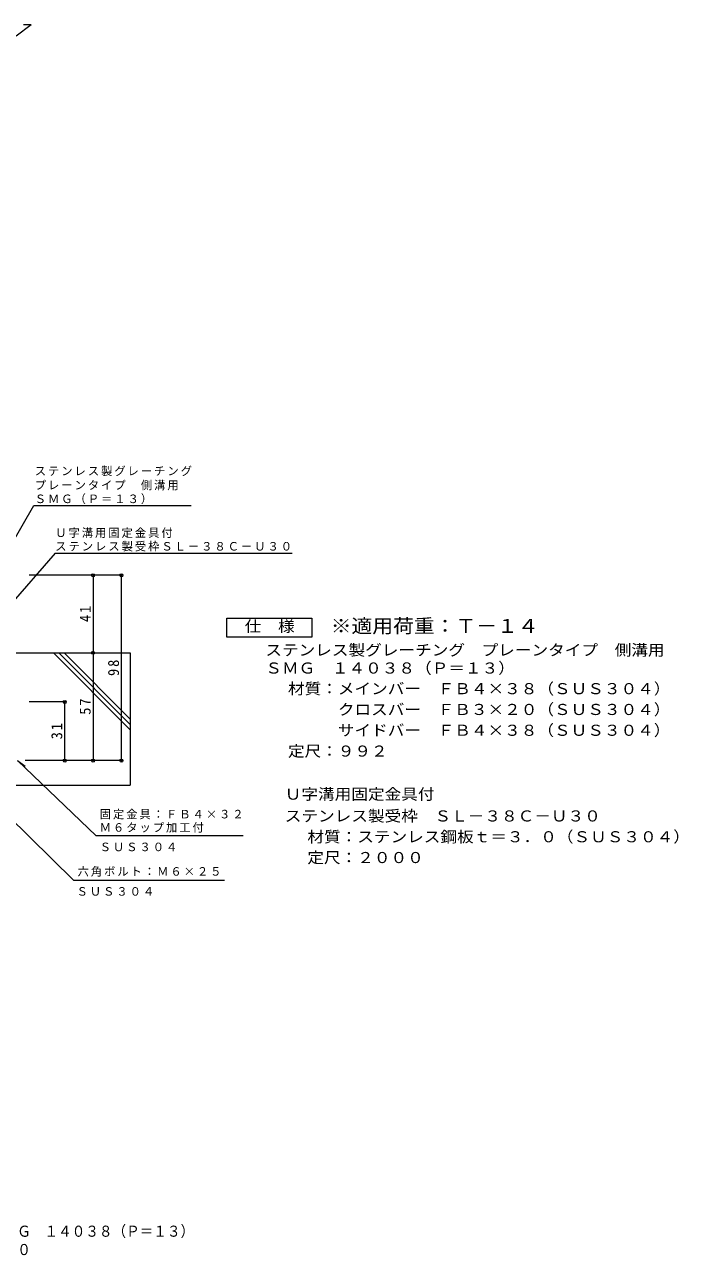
# Model space of a CAD drawing. Units: millimetres, scale not verified, with parts at other scales. Extents: x -1872 to 2264, y -1935 to 1718.
# Drawn here: x 535 to 2264, y -1935 to 1321 of the extents above; entities that cross this region are included whole.
import ezdxf
from ezdxf.enums import TextEntityAlignment as Align

# ---------------------------------------------------------------- set-up
doc = ezdxf.new("R2010")
doc.units = ezdxf.units.MM
doc.header["$LTSCALE"] = 10
doc.header["$PDMODE"] = 32
doc.header["$PDSIZE"] = 8
for name, color, linetype, lineweight in [('C-2', 3, 'Continuous', 9), ('D-4', 7, 'Continuous', 9), ('D-5', 7, 'Continuous', 9), ('D-6', 6, 'Continuous', 9)]:
    doc.layers.add(name, color=color, linetype=linetype, lineweight=lineweight)
doc.layers.add('D-0', color=2, linetype='Continuous')
doc.styles.add('ＭＳ ゴシック', font='')
doc.styles.get('ＭＳ ゴシック').set_extended_font_data('MS Gothic')

msp = doc.modelspace()

# ---------------------------------------------------------------- linework, layer by layer
at = {"layer": 'C-2'}
for p in [(511.96, 1291.25), (531.96, 1321.25)]:
    msp.add_line(p, (551.96, 1321.25), dxfattribs=at)
at = {"layer": 'D-4'}
for p, q in [((793.92, -134.47), (547.18, -134.47)), ((715.92, -134.47), (715.92, -339.47)), ((790.92, -624.47), (790.92, -134.47)), ((715.92, -339.47), (715.92, -624.47)), ((643.92, -469.47), (547.18, -469.47)), ((640.92, -624.47), (640.92, -469.47)), ((793.92, -624.47), (535.92, -624.47))]:
    msp.add_line(p, q, dxfattribs=at)
for p in [(715.92, -134.47), (790.92, -134.47), (715.92, -339.47), (640.92, -469.47), (640.92, -624.47), (715.92, -624.47), (790.92, -624.47)]:
    msp.add_point(p, dxfattribs=at)
at = {"layer": 'D-5'}
for p, q in [((452.62, -134.47), (559.04, 49.87)), ((559.04, 49.87), (975.6, 49.87)), ((615.7, -76.42), (493.37, -216.96)), ((615.7, -76.42), (1242.13, -76.42)), ((1113.25, -823.18), (724.18, -823.18))]:
    msp.add_line(p, q, dxfattribs=at)
msp.add_lwpolyline([(1069.48, -297.7), (1069.48, -247.7), (1294.48, -247.7), (1294.48, -297.7)], close=True, dxfattribs=at)
for points in [[(1063.82, -941.24), (664.97, -941.24), (199.03, -484.47), (219.02, -499.49)], [(724.18, -823.18), (515.92, -624.47), (536.1, -639.22)]]:
    msp.add_lwpolyline(points, dxfattribs=at)
at = {"layer": 'D-6'}
for p, q in [((814.32, -543.04), (610.75, -339.47)), ((814.32, -528.9), (624.89, -339.47)), ((814.32, -514.75), (639.03, -339.47)), ((460.61, -689.47), (814.32, -689.47))]:
    msp.add_line(p, q, dxfattribs=at)
msp.add_lwpolyline([(475.92, -339.47), (814.32, -339.47), (814.32, -689.47)], dxfattribs=at)

# ---------------------------------------------------------------- texts
at = {"layer": 'D-0', "style": 'ＭＳ ゴシック', "width": 0.9}
msp.add_text('Ｕ字溝用固定金具付ステンレス製受枠\u3000ＳＬ－３８Ｃ－Ｕ３０', height=29.33, dxfattribs=at).set_placement((-456.91, -1940.48), align=Align.BOTTOM_LEFT)
at = {"layer": 'D-4', "color": 2, "char_height": 29.33, "attachment_point": 7, "rotation": 90, "style": 'ＭＳ ゴシック'}
for s, insert in [('\\T1.27;\\W0.95;41', (709.92, -258.22)), ('\\T1.27;\\W0.95;98', (784.92, -400.72)), ('\\T1.27;\\W0.95;57', (709.92, -503.22)), ('\\T1.27;\\W0.95;31', (634.92, -568.22))]:
    msp.add_mtext(s, dxfattribs=dict(at, insert=insert))
at = {"layer": 'D-5', "color": 2, "style": 'ＭＳ ゴシック'}
for s, width, p in [('仕\u3000様', 1.1, (1116.98, -292.7)), ('ステンレス製グレーチング\u3000プレーンタイプ\u3000側溝用', 1.1, (1171.57, -355.62)), ('ＳＭＧ\u3000１４０３８（Ｐ＝１３）', 1.1, (1171.57, -403.17)), ('材質：メインバー\u3000ＦＢ４×３８（ＳＵＳ３０４）', 1.1, (1231.29, -457.69)), ('\u3000\u3000\u3000クロスバー\u3000ＦＢ３×２０（ＳＵＳ３０４）', 1.1, (1231.29, -512.69)), ('\u3000\u3000\u3000サイドバー\u3000ＦＢ４×３８（ＳＵＳ３０４）', 1.1, (1231.29, -567.69)), ('定尺：９９２', 1.1, (1231.29, -622.69)), ('Ｕ字溝用固定金具付', 1.1, (1222.98, -736.54)), ('ステンレス製受枠\u3000ＳＬ－３８Ｃ－Ｕ３０', 1.1, (1222.98, -794.23)), ('材質：ステンレス鋼板ｔ＝３．０（ＳＵＳ３０４）', 1.1, (1282.7, -849.23)), ('定尺：２０００', 1.1, (1282.7, -904.23)), ('ステンレス製グレーチング\u3000プレーンタイプ\u3000側溝用\u3000ＳＭＧ\u3000１４０３８（Ｐ＝１３）', 0.9, (-456.91, -1892.03))]:
    msp.add_text(s, height=29.33, dxfattribs=dict(at, width=width)).set_placement(p, align=Align.BOTTOM_LEFT)
at = {"layer": 'D-5', "color": 3, "style": 'ＭＳ ゴシック', "width": 1.1}
msp.add_text('※適用荷重：Ｔ－１４', height=36.66, dxfattribs=at).set_placement((1344.48, -297.7), align=Align.BOTTOM_LEFT)
at = {"layer": 'D-5', "char_height": 21.99, "attachment_point": 7, "style": 'ＭＳ ゴシック'}
for s, insert in [('\\T1.17;ステンレス製グレーチング', (561.45, 127.5)), ('\\T1.17;プレーンタイプ\u3000側溝用', (561.45, 90.03)), ('\\T1.17;ＳＭＧ（Ｐ＝１３）', (561.45, 53.39)), ('\\T1.17;Ｕ字溝用固定金具付', (615.72, -35.91)), ('\\T1.17;ステンレス製受枠ＳＬ－３８Ｃ－Ｕ３０', (615.72, -71.66)), ('\\T1.17;固定金具：ＦＢ４×３２', (733.25, -779.85)), ('\\T1.17;Ｍ６タップ加工付', (733.25, -814.85)), ('\\T1.17;ＳＵＳ３０４', (733.25, -864.28)), ('\\T1.17;六角ボルト：Ｍ６×２５', (674.71, -931.24)), ('\\T1.17;ＳＵＳ３０４', (672.11, -981.9))]:
    msp.add_mtext(s, dxfattribs=dict(at, insert=insert))

doc.saveas('drawing.dxf')
